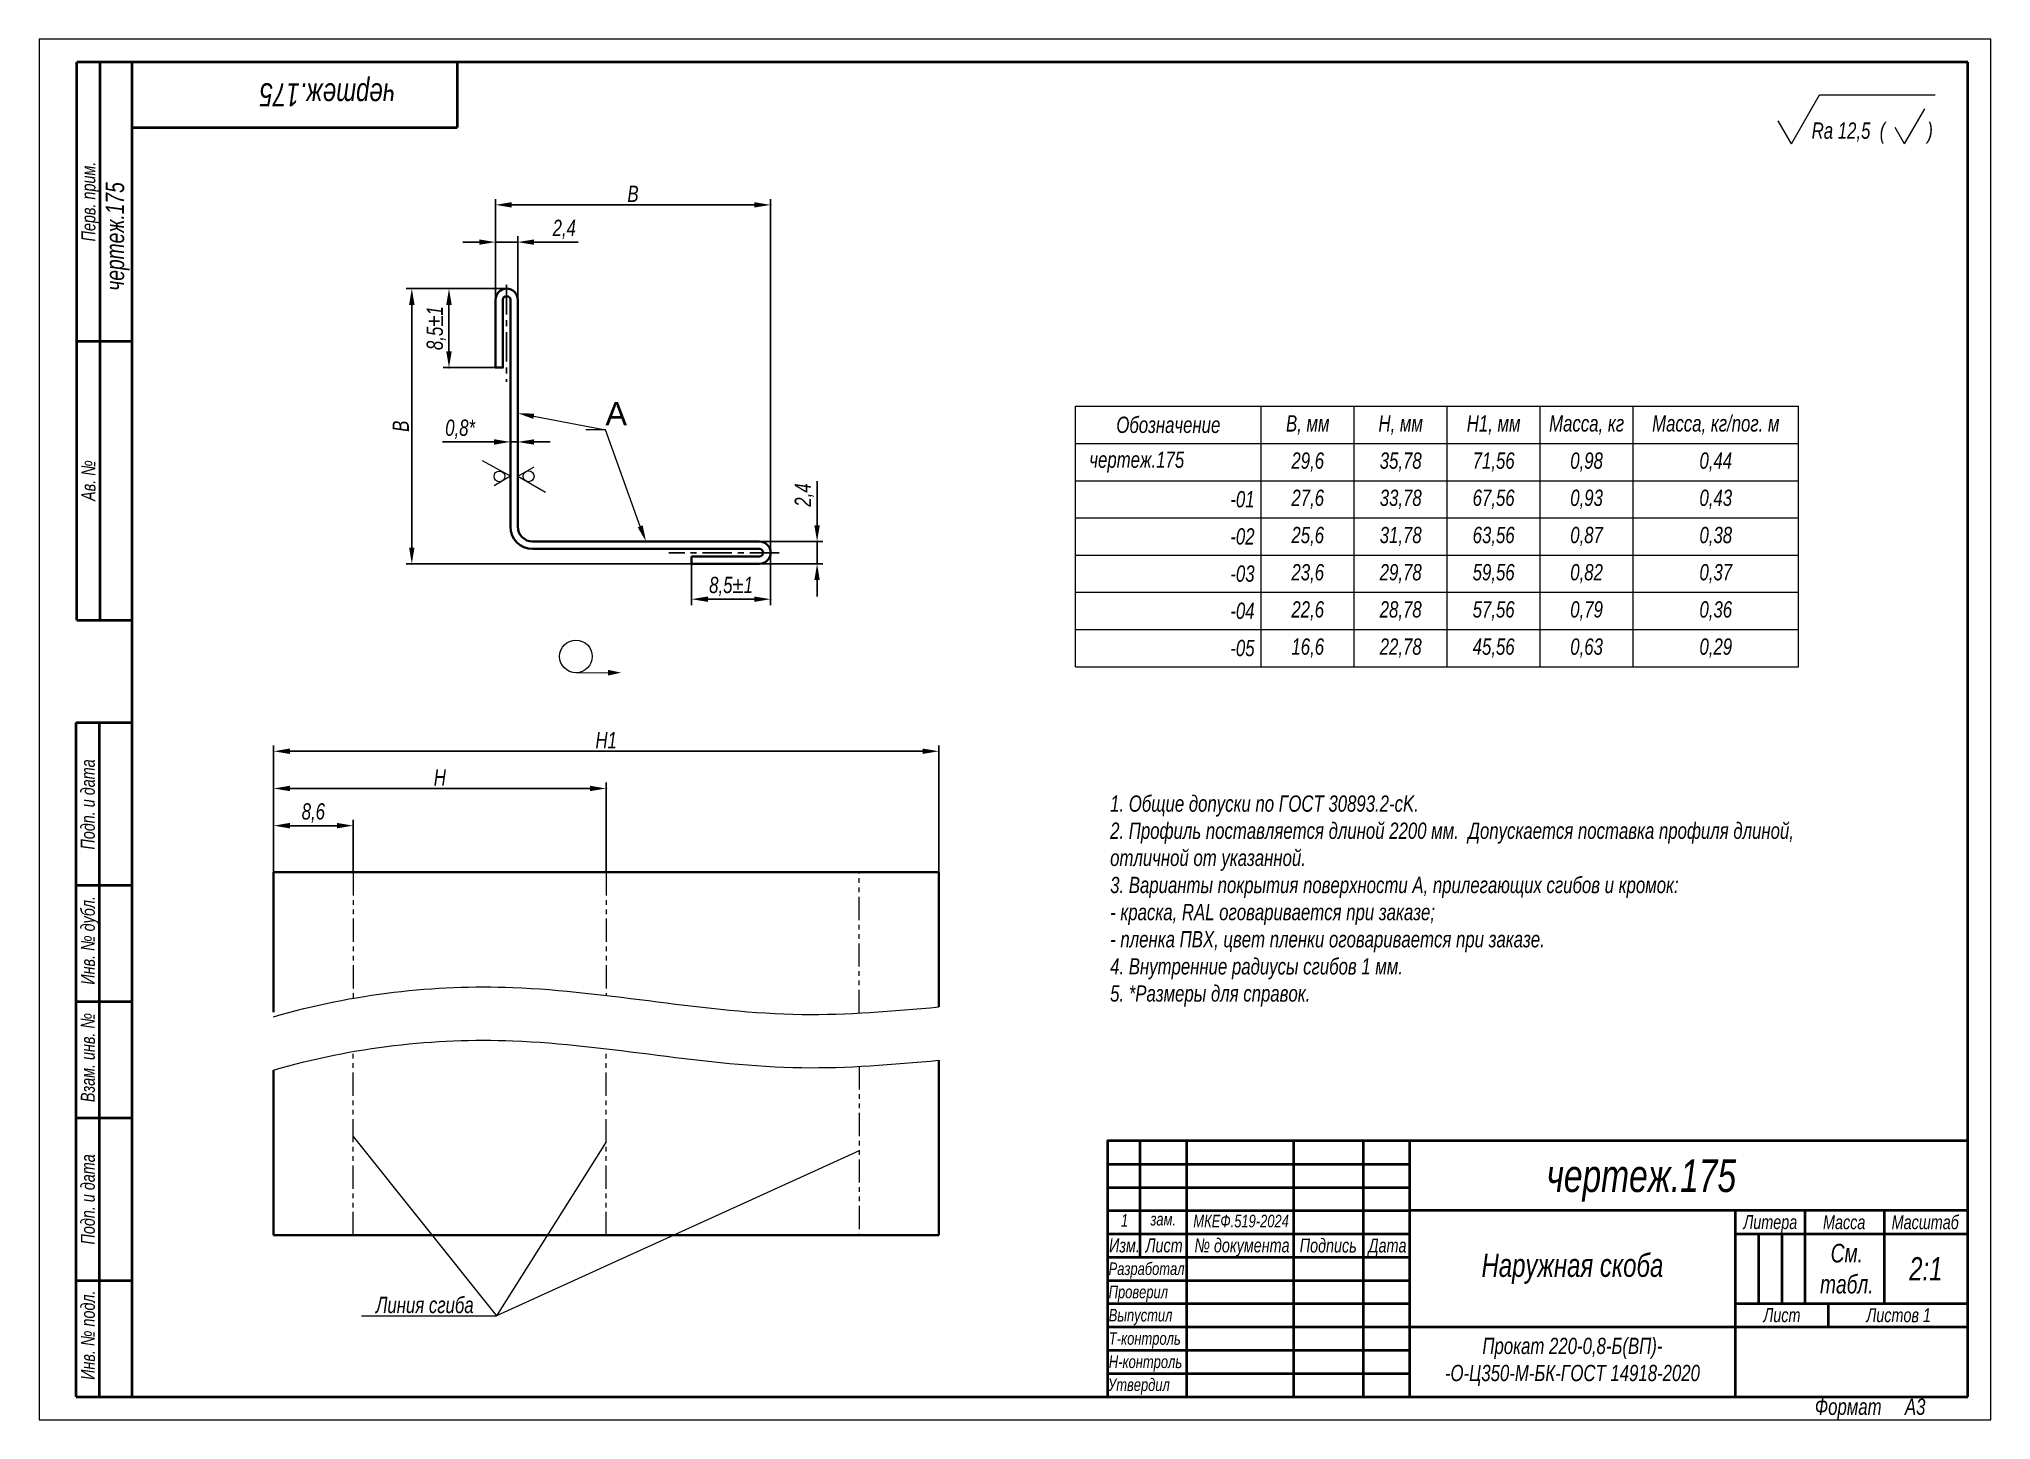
# Model space of a CAD drawing. Header units: millimetres. Extents: x 2559 to 18224, y 1429 to 2042.
# Drawn here: x 2559 to 2979, y 1429.3 to 1726.3 of the extents above; entities outside this region: 3.
import ezdxf
from ezdxf import colors
from ezdxf.entities.mleader import LeaderData, LeaderLine
from ezdxf.math import Vec2, Vec3

# ---------------------------------------------------------------- set-up
doc = ezdxf.new("R2010")
doc.units = ezdxf.units.MM
doc.linetypes.add('LT_03', pattern=[10.16, 6.35, -1.27, 1.27, -1.27])
doc.linetypes.add('LT_04', pattern=[20, 10, -2, 2, -2, 2, -2])
doc.layers.add('Layer_01', color=7, linetype='Continuous', plot=False)
for name, color, linetype, lineweight in [('Layer_02', 5, 'Continuous', 13), ('Layer_03', 1, 'Continuous', 15), ('Layer_05', 5, 'Continuous', 13), ('Layer_06', 1, 'Continuous', 15), ('Layer_07', 5, 'LT_04', 15), ('Layer_08', 7, 'Continuous', 35), ('Layer_09', 6, 'Continuous', 13), ('Layer_10', 7, 'Continuous', 40)]:
    doc.layers.add(name, color=color, linetype=linetype, lineweight=lineweight)
doc.layers.add('Layer_04', color=1, linetype='LT_03')
doc.styles.get("Standard").update_dxf_attribs({"font": 'arial.ttf'})
doc.styles.add('Style_01', font='ARIALNI.TTF', dxfattribs={"width": 0.9, "height": 3.5})
doc.dimstyles.new('DimStyle_01', dxfattribs={"dimtxt": 3.5, "dimasz": 3.5, "dimexe": 1.25, "dimexo": 0, "dimtad": 1, "dimdec": 1, "dimlfac": 0.5, "dimtxsty": 'Style_01', "dimcen": 2.5, "dimazin": 3, "dimtfac": 1, "dimtdec": 1, "dimtmove": 0, "dimatfit": 3})

# ---------------------------------------------------------------- blocks, each defined once
blk = doc.blocks.new('*D4')
at = {"layer": 'Layer_01', "color": 0}
for p in [(2662.01, 1682.65), (2662.01, 1670.25), (2657.21, 1655.65)]:
    blk.add_point(p, dxfattribs=at)
at = {"layer": 'Layer_03', "color": 0, "lineweight": -2}
for p, q in [((2653.71, 1682.65), (2650.21, 1682.65)), ((2657.21, 1655.65), (2657.21, 1683.9)), ((2657.21, 1682.65), (2662.01, 1682.65)), ((2662.01, 1670.25), (2662.01, 1683.9)), ((2665.51, 1682.65), (2675.01, 1682.65))]:
    blk.add_line(p, q, dxfattribs=at)
at = {"layer": 'Layer_03', "color": 0}
for points in [[(2653.71, 1683.23), (2653.71, 1682.07), (2657.21, 1682.65)], [(2665.51, 1683.23), (2665.51, 1682.07), (2662.01, 1682.65)]]:
    blk.add_solid(points, dxfattribs=at)
at = {"layer": 'Layer_03', "color": 0, "insert": (2672.01, 1685.39), "char_height": 3.5, "attachment_point": 5, "style": 'Style_01'}
blk.add_mtext('2,4', dxfattribs=at)
blk = doc.blocks.new('*D5')
at = {"layer": 'Layer_01', "color": 0}
for p in [(2659.61, 1672.65), (2647.21, 1655.65), (2658.81, 1655.65)]:
    blk.add_point(p, dxfattribs=at)
at = {"layer": 'Layer_03', "color": 0, "lineweight": -2}
for p, q in [((2659.61, 1672.65), (2645.96, 1672.65)), ((2647.21, 1669.15), (2647.21, 1659.15)), ((2658.81, 1655.65), (2645.96, 1655.65))]:
    blk.add_line(p, q, dxfattribs=at)
at = {"layer": 'Layer_03', "color": 0}
for points in [[(2646.62, 1669.15), (2647.79, 1669.15), (2647.21, 1672.65)], [(2646.62, 1659.15), (2647.79, 1659.15), (2647.21, 1655.65)]]:
    blk.add_solid(points, dxfattribs=at)
at = {"layer": 'Layer_03', "color": 0, "insert": (2644.47, 1664.15), "char_height": 3.5, "attachment_point": 5, "rotation": 90, "style": 'Style_01'}
blk.add_mtext('8,5%%P1', dxfattribs=at)
blk = doc.blocks.new('*D6')
at = {"layer": 'Layer_01', "color": 0}
for p in [(2659.61, 1672.65), (2639.21, 1613.45), (2699.41, 1613.45)]:
    blk.add_point(p, dxfattribs=at)
at = {"layer": 'Layer_03', "color": 0, "lineweight": -2}
for p, q in [((2659.61, 1672.65), (2637.96, 1672.65)), ((2639.21, 1669.15), (2639.21, 1616.95)), ((2699.41, 1613.45), (2637.96, 1613.45))]:
    blk.add_line(p, q, dxfattribs=at)
at = {"layer": 'Layer_03', "color": 0}
for points in [[(2638.62, 1669.15), (2639.79, 1669.15), (2639.21, 1672.65)], [(2638.62, 1616.95), (2639.79, 1616.95), (2639.21, 1613.45)]]:
    blk.add_solid(points, dxfattribs=at)
at = {"layer": 'Layer_03', "color": 0, "insert": (2636.83, 1643.05), "char_height": 3.5, "attachment_point": 5, "rotation": 90, "style": 'Style_01'}
blk.add_mtext('В', dxfattribs=at)
blk = doc.blocks.new('*D7')
at = {"layer": 'Layer_01', "color": 0}
for p in [(2716.41, 1690.66), (2657.21, 1655.65), (2716.41, 1615.85)]:
    blk.add_point(p, dxfattribs=at)
at = {"layer": 'Layer_03', "color": 0, "lineweight": -2}
for p, q in [((2657.21, 1655.65), (2657.21, 1691.91)), ((2660.71, 1690.66), (2712.91, 1690.66)), ((2716.41, 1615.85), (2716.41, 1691.91))]:
    blk.add_line(p, q, dxfattribs=at)
at = {"layer": 'Layer_03', "color": 0}
for points in [[(2660.71, 1691.24), (2660.71, 1690.08), (2657.21, 1690.66)], [(2712.91, 1691.24), (2712.91, 1690.08), (2716.41, 1690.66)]]:
    blk.add_solid(points, dxfattribs=at)
at = {"layer": 'Layer_03', "color": 0, "insert": (2686.81, 1693.04), "char_height": 3.5, "attachment_point": 5, "style": 'Style_01'}
blk.add_mtext('В', dxfattribs=at)
blk = doc.blocks.new('*D8')
at = {"layer": 'Layer_01', "color": 0}
for p in [(2660.41, 1639.67), (2660.41, 1625.94), (2662.01, 1625.94)]:
    blk.add_point(p, dxfattribs=at)
at = {"layer": 'Layer_03', "color": 0, "lineweight": -2}
for p, q in [((2656.91, 1639.67), (2645.82, 1639.67)), ((2660.41, 1625.94), (2660.41, 1640.92)), ((2662.01, 1639.67), (2660.41, 1639.67)), ((2662.01, 1625.94), (2662.01, 1640.92)), ((2665.51, 1639.67), (2669.01, 1639.67))]:
    blk.add_line(p, q, dxfattribs=at)
at = {"layer": 'Layer_03', "color": 0}
for points in [[(2656.91, 1640.25), (2656.91, 1639.08), (2660.41, 1639.67)], [(2665.51, 1640.25), (2665.51, 1639.08), (2662.01, 1639.67)]]:
    blk.add_solid(points, dxfattribs=at)
at = {"layer": 'Layer_03', "color": 0, "insert": (2649.61, 1642.4), "char_height": 3.5, "attachment_point": 5, "style": 'Style_01'}
blk.add_mtext('0,8*', dxfattribs=at)
blk = doc.blocks.new('*D9')
at = {"layer": 'Layer_01', "color": 0}
for p in [(2699.41, 1613.45), (2716.41, 1615.85), (2716.41, 1605.85)]:
    blk.add_point(p, dxfattribs=at)
at = {"layer": 'Layer_03', "color": 0, "lineweight": -2}
for p, q in [((2699.41, 1613.45), (2699.41, 1604.6)), ((2716.41, 1615.85), (2716.41, 1604.6)), ((2702.91, 1605.85), (2712.91, 1605.85))]:
    blk.add_line(p, q, dxfattribs=at)
at = {"layer": 'Layer_03', "color": 0}
for points in [[(2702.91, 1606.43), (2702.91, 1605.27), (2699.41, 1605.85)], [(2712.91, 1606.43), (2712.91, 1605.27), (2716.41, 1605.85)]]:
    blk.add_solid(points, dxfattribs=at)
at = {"layer": 'Layer_03', "color": 0, "insert": (2707.91, 1608.59), "char_height": 3.5, "attachment_point": 5, "style": 'Style_01'}
blk.add_mtext('8,5%%P1', dxfattribs=at)
blk = doc.blocks.new('*D10')
at = {"layer": 'Layer_01', "color": 0}
for p in [(2752.6, 1573.14), (2609.47, 1547.14), (2752.6, 1547.14)]:
    blk.add_point(p, dxfattribs=at)
at = {"layer": 'Layer_03', "color": 0, "lineweight": -2}
for p, q in [((2609.47, 1547.14), (2609.47, 1574.39)), ((2612.97, 1573.14), (2749.1, 1573.14)), ((2752.6, 1547.14), (2752.6, 1574.39))]:
    blk.add_line(p, q, dxfattribs=at)
at = {"layer": 'Layer_03', "color": 0}
for points in [[(2612.97, 1573.73), (2612.97, 1572.56), (2609.47, 1573.14)], [(2749.1, 1573.73), (2749.1, 1572.56), (2752.6, 1573.14)]]:
    blk.add_solid(points, dxfattribs=at)
at = {"layer": 'Layer_03', "color": 0, "insert": (2681.03, 1575.52), "char_height": 3.5, "attachment_point": 5, "style": 'Style_01'}
blk.add_mtext('H1', dxfattribs=at)
blk = doc.blocks.new('*D11')
at = {"layer": 'Layer_01', "color": 0}
for p in [(2626.58, 1557.14), (2609.47, 1547.14), (2626.58, 1547.14)]:
    blk.add_point(p, dxfattribs=at)
at = {"layer": 'Layer_03', "color": 0, "lineweight": -2}
for p, q in [((2609.47, 1547.14), (2609.47, 1558.39)), ((2626.58, 1547.14), (2626.58, 1558.39)), ((2612.97, 1557.14), (2623.08, 1557.14))]:
    blk.add_line(p, q, dxfattribs=at)
at = {"layer": 'Layer_03', "color": 0}
for points in [[(2612.97, 1557.73), (2612.97, 1556.56), (2609.47, 1557.14)], [(2623.08, 1557.73), (2623.08, 1556.56), (2626.58, 1557.14)]]:
    blk.add_solid(points, dxfattribs=at)
at = {"layer": 'Layer_03', "color": 0, "insert": (2618.02, 1559.88), "char_height": 3.5, "attachment_point": 5, "style": 'Style_01'}
blk.add_mtext('8,6', dxfattribs=at)
blk = doc.blocks.new('*D12')
at = {"layer": 'Layer_01', "color": 0}
for p in [(2681.03, 1565.14), (2609.47, 1547.14), (2681.03, 1547.14)]:
    blk.add_point(p, dxfattribs=at)
at = {"layer": 'Layer_03', "color": 0, "lineweight": -2}
for p, q in [((2609.47, 1547.14), (2609.47, 1566.39)), ((2612.97, 1565.14), (2677.53, 1565.14)), ((2681.03, 1547.14), (2681.03, 1566.39))]:
    blk.add_line(p, q, dxfattribs=at)
at = {"layer": 'Layer_03', "color": 0}
for points in [[(2612.97, 1565.73), (2612.97, 1564.56), (2609.47, 1565.14)], [(2677.53, 1565.73), (2677.53, 1564.56), (2681.03, 1565.14)]]:
    blk.add_solid(points, dxfattribs=at)
at = {"layer": 'Layer_03', "color": 0, "insert": (2645.25, 1567.52), "char_height": 3.5, "attachment_point": 5, "style": 'Style_01'}
blk.add_mtext('H', dxfattribs=at)
blk = doc.blocks.new('*D13')
at = {"layer": 'Layer_01', "color": 0}
for p in [(2714.01, 1618.25), (2726.41, 1618.25), (2714.01, 1613.45)]:
    blk.add_point(p, dxfattribs=at)
at = {"layer": 'Layer_06', "color": 0, "lineweight": -2}
for p, q in [((2726.41, 1621.75), (2726.41, 1631.26)), ((2714.01, 1618.25), (2727.66, 1618.25)), ((2726.41, 1613.45), (2726.41, 1618.25)), ((2714.01, 1613.45), (2727.66, 1613.45)), ((2726.41, 1609.95), (2726.41, 1606.45))]:
    blk.add_line(p, q, dxfattribs=at)
at = {"layer": 'Layer_06', "color": 0}
for points in [[(2725.83, 1621.75), (2726.99, 1621.75), (2726.41, 1618.25)], [(2725.83, 1609.95), (2726.99, 1609.95), (2726.41, 1613.45)]]:
    blk.add_solid(points, dxfattribs=at)
at = {"layer": 'Layer_06', "color": 0, "insert": (2723.67, 1628.25), "char_height": 3.5, "attachment_point": 5, "rotation": 90, "style": 'Style_01'}
blk.add_mtext('2,4', dxfattribs=at)

msp = doc.modelspace()

# ---------------------------------------------------------------- linework, layer by layer
at = {"layer": 'Layer_04'}
for p, q in [((2659.61, 1673.46), (2659.61, 1652.59)), ((2718.26, 1615.85), (2694.49, 1615.85))]:
    msp.add_line(p, q, dxfattribs=at)
at = {"layer": 'Layer_06', "linetype": 'ByBlock'}
msp.add_lwpolyline([(2688.35, 1621.52), (2680.87, 1642.25)], dxfattribs=at)
at = {"layer": 'Layer_06'}
msp.add_solid([(2688.89, 1621.73), (2689.61, 1618.25), (2687.81, 1621.31)], dxfattribs=at)
at = {"layer": 'Layer_07', "ltscale": 0.5}
for p, q in [((2626.58, 1547.14), (2626.58, 1520.02)), ((2681.03, 1547.14), (2681.03, 1520.63)), ((2735.49, 1516.83), (2735.49, 1547.14)), ((2626.58, 1469.05), (2626.58, 1508.55)), ((2681.03, 1469.05), (2681.03, 1509.17)), ((2735.49, 1505.37), (2735.49, 1469.05))]:
    msp.add_line(p, q, dxfattribs=at)
at = {"layer": 'Layer_08', "lineweight": 13, "ltscale": 0.303109}
msp.add_line((2936.07, 1703.82), (2942.13, 1714.32), dxfattribs=at)
at = {"layer": 'Layer_08', "lineweight": 13}
msp.add_line((2942.13, 1714.32), (2967, 1714.32), dxfattribs=at)
at = {"layer": 'Layer_08', "lineweight": 13, "ltscale": 0.216506}
msp.add_line((2960.43, 1703.82), (2964.76, 1711.32), dxfattribs=at)
at = {"layer": 'Layer_08', "lineweight": 13, "ltscale": 0.141451}
msp.add_line((2936.07, 1703.82), (2933.24, 1708.72), dxfattribs=at)
at = {"layer": 'Layer_08', "lineweight": 13, "ltscale": 0.101036}
msp.add_line((2960.43, 1703.82), (2958.41, 1707.32), dxfattribs=at)
at = {"layer": 'Layer_08'}
for p, q in [((2657.21, 1670.25), (2657.21, 1655.65)), ((2658.81, 1670.25), (2658.81, 1655.65)), ((2660.41, 1670.25), (2660.41, 1621.45)), ((2662.01, 1670.25), (2662.01, 1621.45)), ((2658.81, 1655.65), (2657.21, 1655.65)), ((2665.21, 1618.25), (2714.01, 1618.25)), ((2665.21, 1616.65), (2714.01, 1616.65)), ((2699.41, 1615.05), (2699.41, 1613.45)), ((2699.41, 1615.05), (2714.01, 1615.05)), ((2699.41, 1613.45), (2714.01, 1613.45)), ((2609.47, 1547.14), (2752.6, 1547.14)), ((2609.47, 1547.14), (2609.47, 1517.02)), ((2752.6, 1518.15), (2752.6, 1547.14)), ((2609.47, 1469.05), (2609.47, 1504.58)), ((2752.6, 1506.69), (2752.6, 1469.05)), ((2609.47, 1469.05), (2752.6, 1469.05))]:
    msp.add_line(p, q, dxfattribs=at)
for centre, radius, start, end in [((2659.61, 1670.25), 2.4, 0, 180), ((2659.61, 1670.25), 0.8, 0, 180), ((2665.21, 1621.45), 4.8, 180, 270), ((2665.21, 1621.45), 3.2, 180, 270), ((2714.01, 1615.85), 2.4, 270, 90), ((2714.01, 1615.85), 0.8, 270, 90)]:
    msp.add_arc(centre, radius, start, end, dxfattribs=at)
at = {"layer": 'Layer_09'}
for p, q in [((2559, 1726.32), (2559, 1429.32)), ((2979, 1726.32), (2559, 1726.32)), ((2979, 1429.32), (2979, 1726.32)), ((2781.99, 1599.33), (2781.99, 1647.33)), ((2781.99, 1647.33), (2937.59, 1647.33)), ((2821.99, 1599.33), (2821.99, 1647.33)), ((2841.99, 1599.33), (2841.99, 1647.33)), ((2861.99, 1599.33), (2861.99, 1647.33)), ((2881.99, 1599.33), (2881.99, 1647.33)), ((2901.99, 1599.33), (2901.99, 1647.33)), ((2937.59, 1599.33), (2937.59, 1647.33)), ((2781.99, 1639.33), (2937.59, 1639.33)), ((2781.99, 1591.33), (2781.99, 1639.33)), ((2821.99, 1591.33), (2821.99, 1639.33)), ((2841.99, 1591.33), (2841.99, 1639.33)), ((2861.99, 1591.33), (2861.99, 1639.33)), ((2881.99, 1591.33), (2881.99, 1639.33)), ((2901.99, 1591.33), (2901.99, 1639.33)), ((2937.59, 1591.33), (2937.59, 1639.33)), ((2660.41, 1632.28), (2654.44, 1635.63)), ((2662.01, 1632.28), (2665.51, 1634.31)), ((2660.41, 1632.28), (2656.92, 1630.21)), ((2662.01, 1632.28), (2667.97, 1628.86)), ((2781.99, 1631.33), (2937.59, 1631.33)), ((2781.99, 1623.33), (2937.59, 1623.33)), ((2781.99, 1615.33), (2937.59, 1615.33)), ((2781.99, 1607.33), (2937.59, 1607.33)), ((2781.99, 1599.33), (2937.59, 1599.33)), ((2781.99, 1599.33), (2937.59, 1599.33)), ((2674.53, 1590.05), (2681.43, 1590.04)), ((2781.99, 1591.33), (2937.59, 1591.33)), ((2626.58, 1490.31), (2657.44, 1451.68)), ((2681.03, 1489.11), (2657.44, 1451.68)), ((2735.49, 1487.21), (2657.44, 1451.68)), ((2628.38, 1451.68), (2657.44, 1451.68)), ((2559, 1429.32), (2979, 1429.32))]:
    msp.add_line(p, q, dxfattribs=at)
for centre, radius in [((2658.07, 1632.25), 1.17), ((2664.34, 1632.29), 1.17), ((2674.53, 1593.55), 3.51)]:
    msp.add_circle(centre, radius, dxfattribs=at)
for points in [[(2609.47, 1516.04), (2626.82, 1521.07), (2665.21, 1525.35), (2711.77, 1514.67), (2742.71, 1517.24), (2752.6, 1518.15)], [(2609.47, 1504.58), (2626.82, 1509.6), (2665.21, 1513.88), (2711.77, 1503.21), (2742.71, 1505.78), (2752.6, 1506.69)]]:
    msp.add_open_spline(points, degree=3, knots=[15.985771, 15.985771, 15.985771, 15.985771, 29.427635, 45.967093, 53.663938, 53.663938, 53.663938, 53.663938], dxfattribs=at)
msp.add_solid([(2681.43, 1589.43), (2684.26, 1590.04), (2681.43, 1590.66)], dxfattribs=at)
at = {"layer": 'Layer_10', "linetype": 'Continuous'}
for p, q in [((2974, 1721.32), (2567.12, 1721.32)), ((2567.12, 1601.32), (2567.12, 1721.32)), ((2572.12, 1601.32), (2572.12, 1721.32)), ((2579, 1721.32), (2579, 1434.32)), ((2649, 1721.32), (2649, 1707.32)), ((2974, 1434.32), (2974, 1721.32)), ((2579, 1707.32), (2649, 1707.32)), ((2567.12, 1661.32), (2579, 1661.32)), ((2567.12, 1601.32), (2579, 1601.32)), ((2567, 1434.32), (2567, 1579.32)), ((2567, 1579.32), (2579, 1579.32)), ((2572, 1434.32), (2572, 1579.32)), ((2567, 1544.32), (2579, 1544.32)), ((2567, 1519.32), (2579, 1519.32)), ((2567, 1494.32), (2579, 1494.32)), ((2788.88, 1484.36), (2853.92, 1484.36)), ((2788.88, 1479.35), (2853.92, 1479.35)), ((2788.88, 1474.35), (2853.92, 1474.35)), ((2928.97, 1469.35), (2928.97, 1454.34)), ((2933.97, 1469.35), (2933.97, 1454.34)), ((2567, 1459.32), (2579, 1459.32)), ((2788.88, 1459.34), (2853.92, 1459.34)), ((2788.88, 1454.34), (2853.92, 1454.34)), ((2788.88, 1449.33), (2853.92, 1449.33)), ((2788.88, 1444.33), (2853.92, 1444.33)), ((2788.88, 1439.33), (2853.92, 1439.33)), ((2567, 1434.32), (2579, 1434.32)), ((2579, 1434.32), (2974, 1434.32))]:
    msp.add_line(p, q, dxfattribs=at)
for points in [[(2974, 1489.36), (2788.88, 1489.36), (2788.88, 1434.32)], [(2795.88, 1489.36), (2795.88, 1464.34)], [(2805.89, 1489.36), (2805.89, 1434.32)], [(2828.9, 1489.36), (2828.9, 1434.32)], [(2843.91, 1489.36), (2843.91, 1434.32)], [(2853.92, 1489.36), (2853.92, 1434.32)], [(2974, 1474.35), (2853.92, 1474.35)], [(2923.97, 1474.35), (2923.97, 1434.32)], [(2938.98, 1474.35), (2938.98, 1454.34)], [(2955.99, 1474.35), (2955.99, 1454.34)], [(2955.99, 1474.35), (2955.99, 1454.34)], [(2788.88, 1469.35), (2853.92, 1469.35)], [(2923.97, 1469.35), (2974, 1469.35)], [(2788.88, 1464.34), (2853.92, 1464.34)], [(2923.97, 1454.34), (2974, 1454.34)], [(2943.98, 1454.34), (2943.98, 1449.33)], [(2853.92, 1449.33), (2974, 1449.33)]]:
    msp.add_lwpolyline(points, dxfattribs=at)

# ---------------------------------------------------------------- texts
at = {"layer": 'Layer_02', "char_height": 3.5, "style": 'Style_01'}
for s, insert, width, attachment_point in [('Обозначение', (2801.99, 1643.33), 40, 5), ('В, мм', (2831.99, 1643.33), 20, 5), ('Н, мм', (2851.99, 1643.33), 20, 5), ('H1, мм', (2871.99, 1643.33), 20, 5), ('Масса, кг', (2891.99, 1643.33), 20, 5), ('Масса, кг/пог. м', (2919.79, 1643.33), 35.6082, 5), ('   чертеж.175', (2781.99, 1635.33), 40, 4), ('29,6', (2831.99, 1635.33), 20, 5), ('35,78', (2851.99, 1635.33), 20, 5), ('71,56', (2871.99, 1635.33), 20, 5), ('0,98', (2891.99, 1635.33), 20, 5), ('0,44', (2919.79, 1635.33), 35.6082, 5), ('-01', (2817.94, 1627.33), 40, 5), ('27,6', (2831.99, 1627.33), 20, 5), ('33,78', (2851.99, 1627.33), 20, 5), ('67,56', (2871.99, 1627.33), 20, 5), ('0,93', (2891.99, 1627.33), 20, 5), ('0,43', (2919.79, 1627.33), 35.6082, 5), ('25,6', (2831.99, 1619.33), 20, 5), ('31,78', (2851.99, 1619.33), 20, 5), ('63,56', (2871.99, 1619.33), 20, 5), ('0,87', (2891.99, 1619.33), 20, 5), ('0,38', (2919.79, 1619.33), 35.6082, 5), ('-02', (2817.94, 1619.33), 40, 5), ('-03', (2817.94, 1611.33), 40, 5), ('23,6', (2831.99, 1611.33), 20, 5), ('29,78', (2851.99, 1611.33), 20, 5), ('59,56', (2871.99, 1611.33), 20, 5), ('0,82', (2891.99, 1611.33), 20, 5), ('0,37', (2919.79, 1611.33), 35.6082, 5), ('-04', (2817.94, 1603.33), 40, 5), ('22,6', (2831.99, 1603.33), 20, 5), ('28,78', (2851.99, 1603.33), 20, 5), ('57,56', (2871.99, 1603.33), 20, 5), ('0,79', (2891.99, 1603.33), 20, 5), ('0,36', (2919.79, 1603.33), 35.6082, 5), ('-05', (2817.94, 1595.33), 40, 5), ('16,6', (2831.99, 1595.33), 20, 5), ('22,78', (2851.99, 1595.33), 20, 5), ('45,56', (2871.99, 1595.33), 20, 5), ('0,63', (2891.99, 1595.33), 20, 5), ('0,29', (2919.79, 1595.33), 35.6082, 5)]:
    msp.add_mtext(s, dxfattribs=dict(at, insert=insert, width=width, attachment_point=attachment_point))
at = {"layer": 'Layer_03', "width": 37, "attachment_point": 5, "style": 'Style_01'}
for insert, char_height in [((17332.19, 2042.01), 3.5), ((18224.28, 2042.13), 3.5), ((17783.64, 2040.63), 6)]:
    msp.add_mtext('{\\fCalibri|b0|i0|c204;\\c0;^J', dxfattribs=dict(at, insert=insert, char_height=char_height))
at = {"layer": 'Layer_05', "linetype": 'Continuous', "style": 'Style_01', "width": 0.9}
msp.add_text('чертеж.175', height=5, rotation=180, dxfattribs=at).set_placement((2635.62, 1716.82))
for s, height, p in [('Rа 12,5  (         )', 3.5, (2940.42, 1704.88)), ('чертеж.175', 7, (2883.37, 1478.35)), ('Изм.', 3, (2789.23, 1465.35)), ('Лист', 3, (2797.11, 1465.36)), ('№ документа', 3, (2807.6, 1465.37)), ('Подпись', 3, (2830.26, 1465.34)), ('Дата', 3, (2845.05, 1465.34)), ('Разработал', 2.7, (2789.14, 1460.5)), ('Проверил', 2.7, (2789.15, 1455.5)), ('Выпустил', 2.7, (2789.16, 1450.51)), ('Т-контроль', 2.7, (2789.19, 1445.5)), ('Н-контроль', 2.7, (2789.19, 1440.49)), ('Утвердил', 2.7, (2789.01, 1435.55))]:
    msp.add_text(s, height=height, dxfattribs=at).set_placement(p)
at = {"layer": 'Layer_05', "linetype": 'Continuous', "lineweight": 25, "style": 'Style_01', "width": 0.9}
for s, height, p in [('Перв. прим.', 3, (2571.12, 1682.8)), ('чертеж.175', 4, (2577.31, 1672.22)), ('Ав. №', 3, (2571.12, 1626.99)), ('Подп. и дата', 3, (2570.99, 1552)), ('Инв. № дубл.', 3, (2571, 1522.94)), ('Взам. инв. №', 3, (2570.99, 1497.68)), ('Подп. и дата', 3, (2571, 1467.06)), ('Инв. № подл.', 3, (2571, 1437.95))]:
    msp.add_text(s, height=height, rotation=90, dxfattribs=at).set_placement(p)
for s, p in [('Литера', (2925.74, 1470.38)), ('Масса', (2942.86, 1470.35)), ('Масштаб', (2957.63, 1470.35)), ('Лист ', (2930.05, 1450.37)), ('Листов 1', (2952.21, 1450.36))]:
    msp.add_text(s, height=3, dxfattribs=at).set_placement(p)
at = {"layer": 'Layer_05', "ltscale": 0.04, "style": 'Style_01', "width": 0.9}
msp.add_text('Линия сгиба', height=3.5, dxfattribs=at).set_placement((2631.49, 1452.31))
at = {"layer": 'Layer_05', "insert": (2789.47, 1563.64), "char_height": 3.5, "attachment_point": 1, "style": 'Style_01'}
msp.add_mtext_dynamic_manual_height_columns('1. Общие допуски по ГОСТ 30893.2-сK.\\P\\pxb0.25,ql;2. Профиль поставляется длиной 2200 мм.  Допускается поставка профиля длиной, отличной от указанной.\\P\\pq*;3. Варианты покрытия поверхности А, прилегающих сгибов и кромок:\\P- краска, RAL оговаривается при заказе;\\P- пленка ПВХ, цвет пленки оговаривается при заказе.\\P\\pql;4. Внутренние радиусы сгибов 1 мм.\\P5. *Размеры для справок.', width=149.6144, gutter_width=70, heights=[66.33], dxfattribs=at)
at = {"layer": 'Layer_05', "char_height": 2.7, "attachment_point": 1, "style": 'Style_01'}
for s, insert, width in [('1', (2791.8, 1473.6), 7.0047), ('зам.', (2798.13, 1473.85), 21.4145), ('МКЕФ.519-2024', (2807.37, 1473.45), 23.0153)]:
    msp.add_mtext(s, dxfattribs=dict(at, insert=insert, width=width))
at = {"layer": 'Layer_05', "linetype": 'Continuous', "attachment_point": 5, "style": 'Style_01'}
for s, insert, char_height, width in [('См.\\Pтабл.', (2947.98, 1461.84), 4, 18.012), ('Наружная скоба', (2888.94, 1461.84), 5, 70.0467), ('2:1', (2964.99, 1461.84), 5, 18.012), ('Прокат 220-0,8-Б(ВП)-\\P-О-Ц350-М-БК-ГОСТ 14918-2020', (2888.94, 1441.83), 3.5, 70.0467)]:
    msp.add_mtext(s, dxfattribs=dict(at, insert=insert, char_height=char_height, width=width))
at = {"layer": 'Layer_05', "linetype": 'Continuous', "lineweight": 25, "insert": (2941.1, 1433.92), "char_height": 3.5, "width": 32.9515, "attachment_point": 1, "style": 'Style_01'}
msp.add_mtext('Формат     А3', dxfattribs=at)

# ---------------------------------------------------------------- dimensions: what is measured, and where the dimension line sits
at = {"layer": 'Layer_03'}
for base, p1, p2, text, picture, middle in [((2716.41, 1690.66), (2657.21, 1655.65), (2716.41, 1615.85), 'В', '*D7', (2686.81, 1693.04)), ((2662.01, 1682.65), (2657.21, 1655.65), (2662.01, 1670.25), '2,4', '*D4', (2672.01, 1685.39)), ((2660.41, 1639.67), (2662.01, 1625.94), (2660.41, 1625.94), '<>*', '*D8', (2649.61, 1642.4)), ((2716.41, 1605.85), (2699.41, 1613.45), (2716.41, 1615.85), '<>%%P1', '*D9', (2707.91, 1608.59)), ((2752.6, 1573.14), (2609.47, 1547.14), (2752.6, 1547.14), 'H1', '*D10', (2681.03, 1575.52)), ((2681.03, 1565.14), (2609.47, 1547.14), (2681.03, 1547.14), 'H', '*D12', (2645.25, 1567.52)), ((2626.58, 1557.14), (2609.47, 1547.14), (2626.58, 1547.14), '8,6', '*D11', (2618.02, 1559.88))]:
    dim = msp.add_linear_dim(base=base, p1=p1, p2=p2, text=text, dimstyle='DimStyle_01', dxfattribs=at)
    dim.commit()
    dim.dimension.update_dxf_attribs({"geometry": picture, "text_midpoint": middle})
for base, p2, text, picture, middle in [((2639.21, 1613.45), (2699.41, 1613.45), 'В', '*D6', (2636.83, 1643.05)), ((2647.21, 1655.65), (2658.81, 1655.65), '<>%%P1', '*D5', (2644.47, 1664.15))]:
    dim = msp.add_linear_dim(base=base, p1=(2659.61, 1672.65), p2=p2, angle=90, text=text, dimstyle='DimStyle_01', dxfattribs=at)
    dim.commit()
    dim.dimension.update_dxf_attribs({"geometry": picture, "text_midpoint": middle})
at = {"layer": 'Layer_06'}
dim = msp.add_linear_dim(base=(2726.41, 1618.25), p1=(2714.01, 1613.45), p2=(2714.01, 1618.25), angle=90, dimstyle='DimStyle_01', dxfattribs=at)
dim.commit()
dim.dimension.update_dxf_attribs({"geometry": '*D13', "text_midpoint": (2723.67, 1628.25)})

# ---------------------------------------------------------------- leaders
ml = msp.add_multileader_mtext('Standard', dxfattribs=at)
ml.set_content('А', color=256)
ml.set_leader_properties(color=256, lineweight=-1)
ml.build(insert=Vec2(0, 0))
ml.multileader.update_dxf_attribs({"text_left_attachment_type": 6, "text_right_attachment_type": 6, "dogleg_length": 0, "arrow_head_size": 3.5})
ctx = ml.context
ctx.base_point, ctx.char_height, ctx.arrow_head_size, ctx.landing_gap_size, ctx.plane_origin = Vec3(2680.87, 1642.25), 5, 3.5, 0, Vec3(2673.97, 1625.44)
ctx.left_attachment, ctx.right_attachment = 6, 6
notes = []
notes.append((ctx, [(0, (1, 1, 0), (2680.87, 1642.25), (1, 0), 0, [(0, [(2662.01, 1645.85)], 0, [])])]))
ctx.mtext.insert, ctx.mtext.flow_direction = Vec3(2680.87, 1648.25), 5
for ctx, leaders in notes:
    for number, flags, end, landing, length, lines in leaders:
        leader = LeaderData()
        leader.index, (leader.has_last_leader_line, leader.has_dogleg_vector, leader.attachment_direction) = number, flags
        leader.last_leader_point, leader.dogleg_vector, leader.dogleg_length = Vec3(end), Vec3(landing), length
        for number, points, colour, breaks in lines:
            line = LeaderLine()
            line.index, line.vertices, line.color, line.breaks = number, Vec3.list(points), colors.encode_raw_color(colour), breaks
            leader.lines.append(line)
        ctx.leaders.append(leader)

doc.saveas('drawing.dxf')
